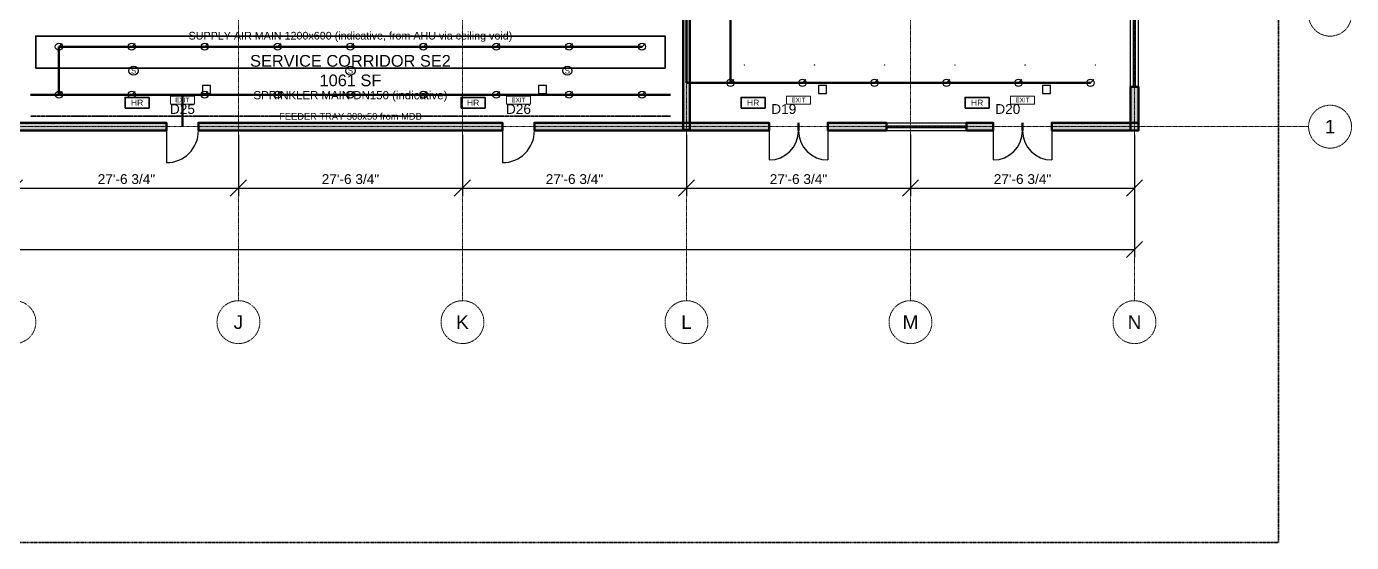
# Model space of a CAD drawing. Header units: inches. Extents: x -108 to 4832, y -12 to 3555.
# Drawn here: x 2876 to 4832, y 0 to 762 of the extents above; entities that cross this region are included whole.
import ezdxf
from ezdxf.enums import TextEntityAlignment as Align

# ---------------------------------------------------------------- set-up
doc = ezdxf.new("R2010")
doc.units = ezdxf.units.IN
doc.header["$LTSCALE"] = 0.03937
doc.header["$MEASUREMENT"] = 0
for name, pattern in [('CENTER', [5.08, 3.175, -0.635, 0.635, -0.635]), ('DASHED', [1.524, 1.27, -0.254]), ('PHANTOM', [6.35, 3.175, -0.635, 0.635, -0.635, 0.635, -0.635])]:
    doc.linetypes.add(name, pattern=pattern)
for name, color, linetype, lineweight in [('A-ANNO-DIMS', 1, 'Continuous', 18), ('A-ANNO-SYMB', 2, 'Continuous', 18), ('A-AREA-IDEN', 2, 'Continuous', 18), ('A-DOOR', 3, 'Continuous', 25), ('A-GLAZ', 4, 'Continuous', 25), ('A-WALL', 7, 'Continuous', 50), ('A-WALL-PATT', 8, 'Continuous', 9), ('C-PROP-LINE', 1, 'PHANTOM', 35), ('E-ANNO-TEXT', 52, 'Continuous', 18), ('E-FALM', 230, 'Continuous', 25), ('E-LITE-EMER', 40, 'Continuous', 18), ('E-TRAY', 210, 'DASHED', 35), ('FP-ANNO-TEXT', 14, 'Continuous', 18), ('FP-HOSE', 20, 'Continuous', 35), ('FP-SPRK-HEAD', 1, 'Continuous', 25), ('FP-SPRK-PIPE', 12, 'Continuous', 50), ('M-ANNO-TEXT', 150, 'Continuous', 18), ('M-HVAC-SAD', 5, 'Continuous', 35), ('M-HVAC-SCD', 4, 'Continuous', 18), ('S-GRID', 1, 'CENTER', 13)]:
    doc.layers.add(name, color=color, linetype=linetype, lineweight=lineweight)
doc.styles.add('NCS-ARIAL', font='arial.ttf')
doc.dimstyles.new('ARCH-48', dxfattribs={"dimscale": 192, "dimtxt": 0.075, "dimasz": 0.0625, "dimexe": 0.0625, "dimexo": 0.0625, "dimgap": 0.03125, "dimtad": 1, "dimdec": 4, "dimzin": 3, "dimdsep": 46, "dimlunit": 4, "dimtxsty": 'NCS-ARIAL', "dimtsz": 0.0625, "dimcen": 2.5, "dimclrd": 256, "dimclre": 256, "dimclrt": 256, "dimazin": 3, "dimtfac": 1, "dimtmove": 0, "dimatfit": 3, "dimarcsym": 0})

msp = doc.modelspace()

# ---------------------------------------------------------------- hatches: boundary and pattern name
at = {"layer": 'A-WALL-PATT'}
for points in [[(3855.31496, 609.25197), (3855.31496, 1681.10236), (3845.47244, 1681.10236), (3845.47244, 609.25197)], [(4517.71654, 608.26772), (4517.71654, 673.22835), (4505.90551, 673.22835), (4505.90551, 608.26772)], [(2716.53543, 608.26772), (3082.67717, 608.26772), (3082.67717, 620.07874), (2716.53543, 620.07874)], [(3129.92126, 608.26772), (3578.74016, 608.26772), (3578.74016, 620.07874), (3129.92126, 620.07874)], [(3625.98425, 608.26772), (3972.44094, 608.26772), (3972.44094, 620.07874), (3625.98425, 620.07874)], [(4059.05512, 608.26772), (4145.66929, 608.26772), (4145.66929, 620.07874), (4059.05512, 620.07874)], [(4263.77953, 608.26772), (4303.14961, 608.26772), (4303.14961, 620.07874), (4263.77953, 620.07874)], [(4389.76378, 608.26772), (4517.71654, 608.26772), (4517.71654, 620.07874), (4389.76378, 620.07874)]]:
    msp.add_hatch(color=256, dxfattribs=at).paths.add_polyline_path(points)

# ---------------------------------------------------------------- linework, layer by layer
at = {"layer": 'A-DOOR'}
for p, q in [((3082.67717, 608.26772), (3082.67717, 561.02362)), ((3578.74016, 608.26772), (3578.74016, 561.02362)), ((3972.44094, 608.26772), (3972.44094, 564.96063)), ((4059.05512, 608.26772), (4059.05512, 564.96063)), ((4303.14961, 608.26772), (4303.14961, 564.96063)), ((4389.76378, 608.26772), (4389.76378, 564.96063))]:
    msp.add_line(p, q, dxfattribs=at)
for centre, radius, start, end in [((3082.67717, 608.26772), 47.24409, -90, 0), ((3578.74016, 608.26772), 47.24409, -90, 0), ((3972.44094, 608.26772), 43.30709, -90, 0), ((4059.05512, 608.26772), 43.30709, 180, -90), ((4303.14961, 608.26772), 43.30709, -90, 0), ((4389.76378, 608.26772), 43.30709, 180, -90)]:
    msp.add_arc(centre, radius, start, end, dxfattribs=at)
at = {"layer": 'A-GLAZ'}
for p, q in [((4505.90551, 673.22835), (4505.90551, 791.33858)), ((4510.33465, 673.22835), (4510.33465, 791.33858)), ((4513.2874, 673.22835), (4513.2874, 791.33858)), ((4517.71654, 673.22835), (4517.71654, 791.33858)), ((4145.66929, 620.07874), (4263.77953, 620.07874)), ((4145.66929, 615.64961), (4263.77953, 615.64961)), ((4145.66929, 612.69685), (4263.77953, 612.69685)), ((4145.66929, 608.26772), (4263.77953, 608.26772))]:
    msp.add_line(p, q, dxfattribs=at)
at = {"layer": 'A-WALL'}
for p, q in [((4517.71654, 673.22835), (4505.90551, 673.22835)), ((3082.67717, 608.26772), (3082.67717, 620.07874)), ((3129.92126, 608.26772), (3129.92126, 620.07874)), ((3578.74016, 608.26772), (3578.74016, 620.07874)), ((3625.98425, 608.26772), (3625.98425, 620.07874)), ((3972.44094, 608.26772), (3972.44094, 620.07874)), ((4015.74803, 608.26772), (4015.74803, 620.07874)), ((4015.74803, 608.26772), (4015.74803, 620.07874)), ((4059.05512, 608.26772), (4059.05512, 620.07874)), ((4145.66929, 608.26772), (4145.66929, 620.07874)), ((4263.77953, 608.26772), (4263.77953, 620.07874)), ((4303.14961, 608.26772), (4303.14961, 620.07874)), ((4346.45669, 608.26772), (4346.45669, 620.07874)), ((4346.45669, 608.26772), (4346.45669, 620.07874)), ((4389.76378, 608.26772), (4389.76378, 620.07874))]:
    msp.add_line(p, q, dxfattribs=at)
for points in [[(3855.31496, 609.25197), (3855.31496, 1681.10236), (3845.47244, 1681.10236), (3845.47244, 609.25197)], [(4517.71654, 608.26772), (4517.71654, 673.22835), (4505.90551, 673.22835), (4505.90551, 608.26772)], [(2716.53543, 608.26772), (3082.67717, 608.26772), (3082.67717, 620.07874), (2716.53543, 620.07874)], [(3129.92126, 608.26772), (3578.74016, 608.26772), (3578.74016, 620.07874), (3129.92126, 620.07874)], [(3625.98425, 608.26772), (3972.44094, 608.26772), (3972.44094, 620.07874), (3625.98425, 620.07874)], [(4059.05512, 608.26772), (4145.66929, 608.26772), (4145.66929, 620.07874), (4059.05512, 620.07874)], [(4263.77953, 608.26772), (4303.14961, 608.26772), (4303.14961, 620.07874), (4263.77953, 620.07874)], [(4389.76378, 608.26772), (4517.71654, 608.26772), (4517.71654, 620.07874), (4389.76378, 620.07874)]]:
    msp.add_lwpolyline(points, close=True, dxfattribs=at)
at = {"layer": 'C-PROP-LINE'}
msp.add_lwpolyline([(0, 0), (4724.40945, 0), (4724.40945, 3543.30709), (0, 3543.30709)], close=True, dxfattribs=at)
at = {"layer": 'E-FALM'}
for points in [[(3135.82677, 663.38583), (3147.6378, 663.38583), (3147.6378, 675.19685), (3135.82677, 675.19685)], [(3631.88976, 663.38583), (3643.70079, 663.38583), (3643.70079, 675.19685), (3631.88976, 675.19685)], [(4045.27559, 663.38583), (4057.08661, 663.38583), (4057.08661, 675.19685), (4045.27559, 675.19685)], [(4375.98425, 663.38583), (4387.79528, 663.38583), (4387.79528, 675.19685), (4375.98425, 675.19685)]]:
    msp.add_lwpolyline(points, close=True, dxfattribs=at)
for centre in [(3034.12073, 696.85039), (3354.33071, 696.85039), (3674.54068, 696.85039)]:
    msp.add_circle(centre, 6.80315, dxfattribs=at)
at = {"layer": 'E-LITE-EMER'}
for points in [[(3088.58268, 647.6378), (3124.01575, 647.6378), (3124.01575, 659.44882), (3088.58268, 659.44882)], [(3584.64567, 647.6378), (3620.07874, 647.6378), (3620.07874, 659.44882), (3584.64567, 659.44882)], [(3998.0315, 647.6378), (4033.46457, 647.6378), (4033.46457, 659.44882), (3998.0315, 659.44882)], [(4328.74016, 647.6378), (4364.17323, 647.6378), (4364.17323, 659.44882), (4328.74016, 659.44882)]]:
    msp.add_lwpolyline(points, close=True, dxfattribs=at)
at = {"layer": 'E-TRAY'}
msp.add_line((2881.88976, 629.92126), (3826.77165, 629.92126), dxfattribs=at)
at = {"layer": 'FP-HOSE'}
for points in [[(3021.65354, 641.73228), (3057.08661, 641.73228), (3057.08661, 657.48031), (3021.65354, 657.48031)], [(3517.71654, 641.73228), (3553.14961, 641.73228), (3553.14961, 657.48031), (3517.71654, 657.48031)], [(3931.10236, 641.73228), (3966.53543, 641.73228), (3966.53543, 657.48031), (3931.10236, 657.48031)], [(4261.81102, 641.73228), (4297.24409, 641.73228), (4297.24409, 657.48031), (4261.81102, 657.48031)]]:
    msp.add_lwpolyline(points, close=True, dxfattribs=at)
at = {"layer": 'FP-SPRK-HEAD'}
for p, q in [((2923.88451, 732.28346), (2928.64672, 737.04567)), ((3031.49606, 732.28346), (3036.25827, 737.04567)), ((3139.10761, 732.28346), (3143.86982, 737.04567)), ((3246.71916, 732.28346), (3251.48136, 737.04567)), ((3354.33071, 732.28346), (3359.09291, 737.04567)), ((3461.94226, 732.28346), (3466.70446, 737.04567)), ((3569.55381, 732.28346), (3574.31601, 737.04567)), ((3677.16535, 732.28346), (3681.92756, 737.04567)), ((3784.7769, 732.28346), (3789.53911, 737.04567)), ((2923.88451, 661.41732), (2928.64672, 666.17953)), ((3031.49606, 661.41732), (3036.25827, 666.17953)), ((3139.10761, 661.41732), (3143.86982, 666.17953)), ((3246.71916, 661.41732), (3251.48136, 666.17953)), ((3354.33071, 661.41732), (3359.09291, 666.17953)), ((3461.94226, 661.41732), (3466.70446, 666.17953)), ((3569.55381, 661.41732), (3574.31601, 666.17953)), ((3677.16535, 661.41732), (3681.92756, 666.17953)), ((3784.7769, 661.41732), (3789.53911, 666.17953)), ((3915.35433, 678.8771), (3920.11654, 683.6393)), ((4021.65354, 678.8771), (4026.41575, 683.6393)), ((4127.95276, 678.8771), (4132.71496, 683.6393)), ((4234.25197, 678.8771), (4239.01417, 683.6393)), ((4340.55118, 678.8771), (4345.31339, 683.6393)), ((4446.85039, 678.8771), (4451.6126, 683.6393))]:
    msp.add_line(p, q, dxfattribs=at)
for centre in [(2923.88451, 732.28346), (3031.49606, 732.28346), (3139.10761, 732.28346), (3246.71916, 732.28346), (3354.33071, 732.28346), (3461.94226, 732.28346), (3569.55381, 732.28346), (3677.16535, 732.28346), (3784.7769, 732.28346), (2923.88451, 661.41732), (3031.49606, 661.41732), (3139.10761, 661.41732), (3246.71916, 661.41732), (3354.33071, 661.41732), (3461.94226, 661.41732), (3569.55381, 661.41732), (3677.16535, 661.41732), (3784.7769, 661.41732), (3915.35433, 678.8771), (4021.65354, 678.8771), (4127.95276, 678.8771), (4234.25197, 678.8771), (4340.55118, 678.8771), (4446.85039, 678.8771)]:
    msp.add_circle(centre, 5.29134, dxfattribs=at)
at = {"layer": 'FP-SPRK-PIPE'}
for p, q in [((3850.3937, 678.8771), (3850.3937, 1724.40945)), ((3915.35433, 678.8771), (3915.35433, 784.66279)), ((2923.88451, 732.28346), (3031.49606, 732.28346)), ((2923.88451, 661.41732), (2923.88451, 732.28346)), ((3031.49606, 732.28346), (3139.10761, 732.28346)), ((3139.10761, 732.28346), (3246.71916, 732.28346)), ((3246.71916, 732.28346), (3354.33071, 732.28346)), ((3354.33071, 732.28346), (3461.94226, 732.28346)), ((3461.94226, 732.28346), (3569.55381, 732.28346)), ((3569.55381, 732.28346), (3677.16535, 732.28346)), ((3677.16535, 732.28346), (3784.7769, 732.28346)), ((3915.35433, 678.8771), (3850.3937, 678.8771)), ((3915.35433, 678.8771), (4021.65354, 678.8771)), ((4021.65354, 678.8771), (4127.95276, 678.8771)), ((4127.95276, 678.8771), (4234.25197, 678.8771)), ((4234.25197, 678.8771), (4340.55118, 678.8771)), ((4340.55118, 678.8771), (4446.85039, 678.8771)), ((2881.88976, 661.41732), (3826.77165, 661.41732)), ((2923.88451, 661.41732), (3031.49606, 661.41732)), ((2923.88451, 661.41732), (3106.29921, 661.41732)), ((3031.49606, 661.41732), (3139.10761, 661.41732)), ((3106.29921, 661.41732), (3106.29921, 614.17323)), ((3139.10761, 661.41732), (3246.71916, 661.41732)), ((3246.71916, 661.41732), (3354.33071, 661.41732)), ((3354.33071, 661.41732), (3461.94226, 661.41732)), ((3461.94226, 661.41732), (3569.55381, 661.41732)), ((3569.55381, 661.41732), (3677.16535, 661.41732)), ((3677.16535, 661.41732), (3784.7769, 661.41732))]:
    msp.add_line(p, q, dxfattribs=at)
at = {"layer": 'M-HVAC-SAD'}
msp.add_lwpolyline([(2889.76378, 700.7874), (3818.89764, 700.7874), (3818.89764, 748.0315), (2889.76378, 748.0315)], close=True, dxfattribs=at)
at = {"layer": 'M-HVAC-SCD'}
for p, q in [((3935.39794, 704.8955), (3935.99314, 705.4907)), ((3935.39794, 705.4907), (3935.99314, 704.8955)), ((4039.07248, 704.8955), (4039.66768, 705.4907)), ((4039.07248, 705.4907), (4039.66768, 704.8955)), ((4142.74702, 704.8955), (4143.34222, 705.4907)), ((4142.74702, 705.4907), (4143.34222, 704.8955)), ((4246.42156, 704.8955), (4247.01676, 705.4907)), ((4246.42156, 705.4907), (4247.01676, 704.8955)), ((4350.0961, 704.8955), (4350.6913, 705.4907)), ((4350.0961, 705.4907), (4350.6913, 704.8955)), ((4453.77064, 704.8955), (4454.36584, 705.4907)), ((4453.77064, 705.4907), (4454.36584, 704.8955))]:
    msp.add_line(p, q, dxfattribs=at)
for points in [[(3935.39794, 704.8955), (3935.99314, 704.8955), (3935.99314, 705.4907), (3935.39794, 705.4907)], [(4039.07248, 704.8955), (4039.66768, 704.8955), (4039.66768, 705.4907), (4039.07248, 705.4907)], [(4142.74702, 704.8955), (4143.34222, 704.8955), (4143.34222, 705.4907), (4142.74702, 705.4907)], [(4246.42156, 704.8955), (4247.01676, 704.8955), (4247.01676, 705.4907), (4246.42156, 705.4907)], [(4350.0961, 704.8955), (4350.6913, 704.8955), (4350.6913, 705.4907), (4350.0961, 705.4907)], [(4453.77064, 704.8955), (4454.36584, 704.8955), (4454.36584, 705.4907), (4453.77064, 705.4907)]]:
    msp.add_lwpolyline(points, close=True, dxfattribs=at)
at = {"layer": 'S-GRID'}
for p, q in [((3188.97638, 357.16535), (3188.97638, 3327.87402)), ((3519.68504, 357.16535), (3519.68504, 3327.87402)), ((3850.3937, 357.16535), (3850.3937, 3327.87402)), ((4181.10236, 357.16535), (4181.10236, 3327.87402)), ((4511.81102, 357.16535), (4511.81102, 3327.87402)), ((-44.40945, 614.17323), (4768.8189, 614.17323))]:
    msp.add_line(p, q, dxfattribs=at)
for centre in [(4800.4989, 779.52756), (4800.4989, 614.17323), (2858.26772, 325.48535), (3188.97638, 325.48535), (3519.68504, 325.48535), (3850.3937, 325.48535), (4181.10236, 325.48535), (4511.81102, 325.48535)]:
    msp.add_circle(centre, 31.68, dxfattribs=at)

# ---------------------------------------------------------------- texts
at = {"layer": 'A-ANNO-SYMB', "style": 'NCS-ARIAL'}
for s, p in [('D25', (3106.29921, 640.23874)), ('D26', (3602.3622, 640.23874)), ('D19', (3994.09449, 640.23874)), ('D20', (4324.80315, 640.23874))]:
    msp.add_text(s, height=14.4, dxfattribs=at).set_placement(p, align=Align.MIDDLE_CENTER)
at = {"layer": 'A-AREA-IDEN', "insert": (3354.33071, 696.85039), "char_height": 17.28, "attachment_point": 5, "style": 'NCS-ARIAL'}
msp.add_mtext('SERVICE CORRIDOR SE2\\P1061 SF', dxfattribs=at)
at = {"layer": 'E-ANNO-TEXT', "style": 'NCS-ARIAL'}
for s, height, p in [('EXIT', 6.80315, (3106.29921, 653.54331)), ('EXIT', 6.80315, (3602.3622, 653.54331)), ('EXIT', 6.80315, (4015.74803, 653.54331)), ('EXIT', 6.80315, (4346.45669, 653.54331)), ('FEEDER TRAY 300x50 from MDB', 9.8267717, (3354.33071, 629.32606))]:
    msp.add_text(s, height=height, dxfattribs=at).set_placement(p, align=Align.MIDDLE_CENTER)
at = {"layer": 'E-FALM', "style": 'NCS-ARIAL'}
for p in [(3034.12073, 696.85039), (3354.33071, 696.85039), (3674.54068, 696.85039)]:
    msp.add_text('S', height=8.16378, dxfattribs=at).set_placement(p, align=Align.MIDDLE_CENTER)
at = {"layer": 'FP-ANNO-TEXT', "style": 'NCS-ARIAL'}
for s, height, p in [('SPRINKLER MAIN DN150 (indicative)', 12.0944882, (3354.33071, 660.67332)), ('HR', 9.070866, (3039.37008, 649.6063)), ('HR', 9.070866, (3535.43307, 649.6063)), ('HR', 9.070866, (3948.8189, 649.6063)), ('HR', 9.070866, (4279.52756, 649.6063))]:
    msp.add_text(s, height=height, dxfattribs=at).set_placement(p, align=Align.MIDDLE_CENTER)
at = {"layer": 'M-ANNO-TEXT', "style": 'NCS-ARIAL'}
msp.add_text('SUPPLY AIR MAIN 1200x600 (indicative, from AHU via ceiling void)', height=11.3385827, dxfattribs=at).set_placement((3354.33071, 748.53742), align=Align.MIDDLE_CENTER)
at = {"layer": 'S-GRID', "style": 'NCS-ARIAL'}
for s, p in [('1', (4800.4989, 614.17323)), ('J', (3188.97638, 325.48535)), ('K', (3519.68504, 325.48535)), ('L', (3850.3937, 325.48535)), ('M', (4181.10236, 325.48535)), ('N', (4511.81102, 325.48535))]:
    msp.add_text(s, height=20.16, dxfattribs=at).set_placement(p, align=Align.MIDDLE_CENTER)

# ---------------------------------------------------------------- dimensions: what is measured, and where the dimension line sits
at = {"layer": 'A-ANNO-DIMS'}
for base, p1, p2, text in [((212.59843, 432.75591), (212.59843, 614.17323), (4511.81102, 614.17323), '358\'-3 1/4"'), ((2858.26772, 523.46457), (2858.26772, 614.17323), (3188.97638, 614.17323), '27\'-6 3/4"'), ((3188.97638, 523.46457), (3188.97638, 614.17323), (3519.68504, 614.17323), '27\'-6 3/4"'), ((3519.68504, 523.46457), (3519.68504, 614.17323), (3850.3937, 614.17323), '27\'-6 3/4"'), ((3850.3937, 523.46457), (3850.3937, 614.17323), (4181.10236, 614.17323), '27\'-6 3/4"'), ((4181.10236, 523.46457), (4181.10236, 614.17323), (4511.81102, 614.17323), '27\'-6 3/4"')]:
    msp.add_linear_dim(base=base, p1=p1, p2=p2, text=text, dimstyle='ARCH-48', dxfattribs=at).render()

doc.saveas('drawing.dxf')
